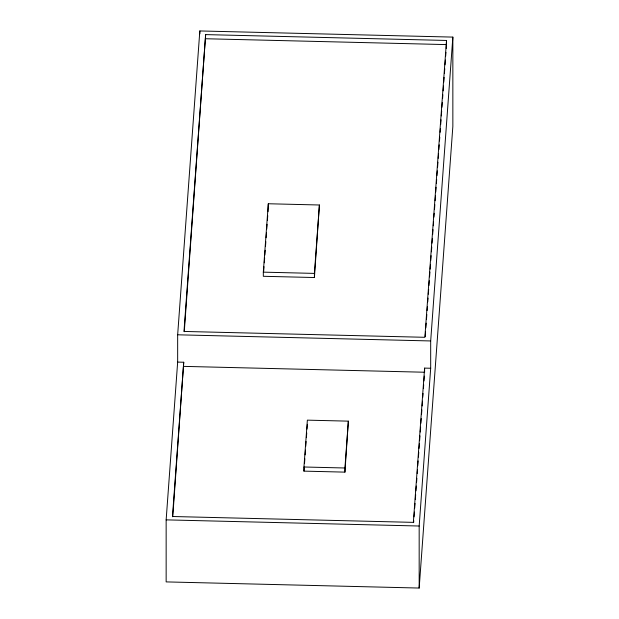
<?xml version="1.0" encoding="UTF-8"?>
<svg xmlns="http://www.w3.org/2000/svg" width="619" height="619" viewBox="0 0 619 619"><rect width="100%" height="100%" fill="white"/><g stroke="black" fill="none" stroke-linecap="round" stroke-linejoin="round"><path stroke-width="0.93" d="M177.661 334.802L199.829 30.95L452.853 37.101L452.853 126.431L419.171 588.05L166.147 581.899L166.147 519.867L177.661 362.092L177.661 334.802L430.685 340.953L452.853 37.101M205.647 34.602L183.99 331.444L424.866 337.301L446.523 40.459L205.647 34.602L184.269 331.722M177.661 362.092L183.735 362.247L172.477 516.509L413.353 522.366L424.611 368.104L430.685 368.251L430.685 340.953M172.755 516.788L183.735 362.247M263.315 272.151L268.306 203.752L319.404 204.997L314.413 277.529L263.315 276.291L263.315 272.151L314.413 273.397L319.404 204.997M263.663 271.47L264.011 266.65M264.298 262.796L264.646 257.984M264.862 255.09L265.211 250.277M265.489 246.424L265.845 241.603M266.124 237.75L266.472 232.937M266.758 229.084L267.106 224.264M267.393 220.41L267.741 215.598M268.019 211.737L268.306 203.752M303.952 466.997L307.364 420.146L348.35 421.144L344.93 472.127L303.952 471.129L303.952 466.997L344.93 467.995L348.35 421.144M303.952 471.129L304.231 467.306M304.509 463.484L304.858 458.702M305.136 454.88L305.484 450.098M305.763 446.276L306.111 441.494M306.39 437.672L306.738 432.89M307.016 429.068L307.364 424.286M425.214 336.62L425.57 331.799M425.849 327.946L426.205 323.126M426.483 319.272L426.831 314.452M427.118 310.599L427.396 306.738M427.752 301.925L428.031 298.064M428.309 294.211L428.665 289.39M428.944 285.537L429.3 280.717M429.578 276.863L429.926 272.043M430.143 269.157L430.491 264.336M430.77 260.483L431.126 255.662M431.404 251.809L431.76 246.989M432.039 243.135L432.387 238.315M432.673 234.462L433.021 229.641M433.308 225.788L433.586 221.927M433.934 217.114L434.221 213.253M434.499 209.4L434.848 204.579M435.134 200.726L435.482 195.906M435.768 192.052L436.116 187.232M436.395 183.379L436.681 179.525M436.96 175.672L437.308 170.852M437.594 166.998L437.943 162.178M438.229 158.325L438.577 153.504M438.856 149.643L439.211 144.831M439.49 140.97L439.776 137.116M440.124 132.296L440.403 128.442M440.689 124.589L441.038 119.769M441.316 115.915L441.672 111.095M441.951 107.242L442.306 102.421M442.585 98.568L442.864 94.715M443.15 90.861L443.498 86.041M443.784 82.18L444.133 77.367M444.411 73.506L444.767 68.694M445.046 64.833L445.401 60.02M445.68 56.159L445.959 52.306M446.245 48.452L446.523 40.459M413.639 522.645L413.778 520.711M414.057 516.857L414.413 512.037M414.691 508.184L415.047 503.363M415.326 499.502L415.674 494.682M415.96 490.828L416.308 486.008M416.595 482.147L416.873 478.294M417.221 473.473L417.508 469.612M417.786 465.759L418.142 460.938M418.421 457.077L418.769 452.257M419.055 448.404L419.403 443.583M419.612 440.689L419.968 435.869M420.247 432.016L420.603 427.195M420.881 423.334L421.237 418.514M421.516 414.66L421.864 409.84M422.15 405.979L422.498 401.158M422.785 397.305L423.063 393.444M423.411 388.624L423.698 384.77M423.976 380.917L424.332 376.089M419.171 588.05L419.171 526.018L430.685 368.251M205.647 38.742L446.523 44.599M183.735 366.378L424.611 372.236L424.611 368.104M166.147 519.867L419.171 526.018M344.93 467.995L344.93 472.127M314.413 273.397L314.413 277.529M199.829 30.95L199.829 33.828"/></g></svg>
